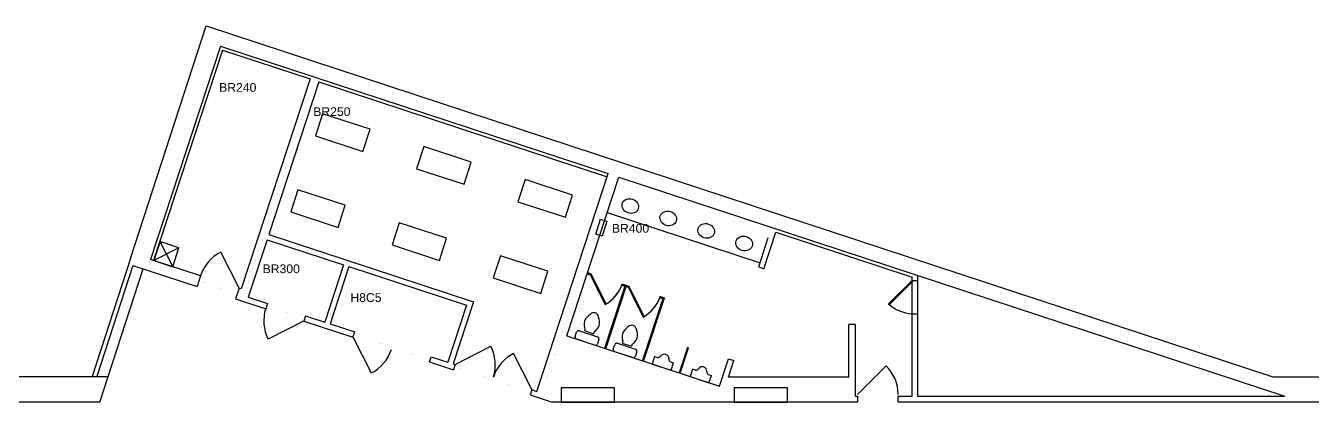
# Model space of a CAD drawing. Extents: x 0 to 6337, y 3987 to 5634.
# Drawn here: x 2566 to 3726, y 4880 to 5219 of the extents above; entities that cross this region are included whole.
import ezdxf

# ---------------------------------------------------------------- set-up
doc = ezdxf.new("R2010")
doc.units = 0
doc.header["$MEASUREMENT"] = 0
doc.linetypes.add('SHORT_DASHES', pattern=[0.375, 0.25, -0.125])
doc.layers.get('0').update_dxf_attribs({"linetype": 'CONTINUOUS'})
for name, color, linetype in [('01A_BASE_PLAN', 7, 'CONTINUOUS'), ('NA-FLOOR', 7, 'CONTINUOUS'), ('REGION', 7, 'CONTINUOUS'), ('REGION_NUM', 7, 'CONTINUOUS')]:
    doc.layers.add(name, color=color, linetype=linetype)
doc.styles.add('ARIAL', font='ARIAL', dxfattribs={"height": 0.2})

# ---------------------------------------------------------------- blocks, each defined once
blk = doc.blocks.new('ZZUNIT_CIRCLE')
at = {"color": 0, "linetype": 'ByBlock'}
blk.add_circle((0, 0), 1, dxfattribs=at)

msp = doc.modelspace()

# ---------------------------------------------------------------- linework, layer by layer
at = {"layer": '01A_BASE_PLAN', "color": 250, "linetype": 'Continuous'}
for p, q in [((2660.4, 5009.1), (2728.5, 5218.5)), ((2728.5, 5218.5), (3689.9, 4902.7)), ((2741.5, 5200.3), (2678.3, 5008.2)), ((2743.4, 5196.5), (2681.2, 5007.3)), ((2741.5, 5200.3), (3091, 5085.5)), ((2743.4, 5196.5), (2822.2, 5170.7)), ((2822.2, 5170.7), (2760.1, 4981.7)), ((2830.2, 5168), (2785.1, 5030.7)), ((2830.2, 5168), (3090.1, 5082.7)), ((2833.5, 5139.4), (2827, 5119.4)), ((2876.3, 5125.5), (2833.5, 5139.4)), ((2869.8, 5105.5), (2876.3, 5125.5)), ((2827, 5119.4), (2869.8, 5105.5)), ((2924.8, 5109.8), (2918.3, 5089.8)), ((2967.6, 5095.8), (2924.8, 5109.8)), ((2961.1, 5075.9), (2967.6, 5095.8)), ((2918.3, 5089.8), (2961.1, 5075.9)), ((3016.1, 5080.1), (3009.6, 5060.1)), ((3058.9, 5066.2), (3016.1, 5080.1)), ((3026.7, 4889.5), (3091, 5085.5)), ((3053.6, 4939.4), (3100.5, 5082.4)), ((3100.5, 5082.4), (3700.7, 4885.2)), ((2811.2, 5070.9), (2804.8, 5051)), ((2854, 5057), (2811.2, 5070.9)), ((2847.6, 5037.1), (2854, 5057)), ((3009.6, 5060.1), (3052.4, 5046.2)), ((3052.4, 5046.2), (3058.9, 5066.2)), ((2804.8, 5051), (2847.6, 5037.1)), ((3079.8, 5031.1), (3084.1, 5044.4)), ((3084.1, 5044.4), (3089.8, 5042.6)), ((3090.1, 5050.5), (3227.8, 5005.3)), ((2902.6, 5041.3), (2896.1, 5021.3)), ((2945.3, 5027.4), (2902.6, 5041.3)), ((3089.8, 5042.6), (3085.5, 5029.3)), ((3231.3, 4999.9), (3242.1, 5032.7)), ((3242.1, 5032.7), (3364.8, 4992.4)), ((2687, 5024.4), (2681.4, 5007.2)), ((2686.9, 5024.4), (2698.6, 5001.7)), ((2704.1, 5018.8), (2686.9, 5024.4)), ((2783.6, 5026), (2766.6, 4974.3)), ((2783.6, 5026), (2852.5, 5003.4)), ((2785.1, 5030.7), (2969.5, 4970.2)), ((2896.1, 5021.3), (2938.9, 5007.4)), ((2938.9, 5007.4), (2945.3, 5027.4)), ((3085.5, 5029.3), (3079.8, 5031.1)), ((3226.6, 5001.5), (3235.3, 5028.1)), ((3235.3, 5028.1), (3235.3, 5028.1)), ((2704.1, 5018.8), (2681.4, 5007.2)), ((2698.5, 5001.7), (2704.1, 5018.8)), ((2758.2, 4982.3), (2741.7, 5014.7)), ((2993.9, 5011.6), (2987.4, 4991.6)), ((3036.6, 4997.7), (2993.9, 5011.6)), ((2660.4, 5009.1), (2625.9, 4902.9)), ((2662.6, 5002.8), (2630.1, 4902.9)), ((2640.4, 4902.9), (2671.9, 4999.8)), ((2662.6, 5002.8), (2720.4, 4984)), ((2723.6, 4993.5), (2678.3, 5008.2)), ((2681.4, 5007.2), (2698.6, 5001.7)), ((2852.5, 5003.4), (2835.6, 4951.9)), ((2857.2, 5001.8), (2840.3, 4950.3)), ((2857.2, 5001.8), (2963.1, 4967)), ((3226.6, 5001.5), (3231.3, 4999.9)), ((2723.6, 4993.6), (2720.4, 4984)), ((2987.4, 4991.6), (3030.2, 4977.7)), ((3030.2, 4977.7), (3036.6, 4997.7)), ((3072, 4995.4), (3074.8, 4994.5)), ((3072.3, 4996.4), (3075.1, 4995.5)), ((3075.1, 4995.5), (3074.8, 4994.5)), ((3074.8, 4994.5), (3075.1, 4995.5)), ((3075.7, 4995), (3074.8, 4994.5)), ((3074.8, 4994.5), (3088.3, 4967.7)), ((3089.2, 4968.2), (3075.7, 4995)), ((3364.8, 4989.4), (3343.6, 4968.2)), ((3344.3, 4967.5), (3365.6, 4988.7)), ((3364.8, 4885.2), (3364.8, 4992.4)), ((3364.8, 4989.4), (3369.8, 4989.4)), ((3365.6, 4988.7), (3364.8, 4989.4)), ((3369.8, 4993.9), (3369.8, 4885.2)), ((2758.2, 4982.3), (2755.1, 4972.8)), ((2760.1, 4981.7), (2758.2, 4982.3)), ((3087.8, 4928.2), (3106.2, 4984.2)), ((3088.7, 4927.8), (3107.1, 4983.9)), ((3088.7, 4927.8), (3107.1, 4983.9)), ((3103.3, 4985.1), (3103.6, 4986.1)), ((3103.6, 4986.1), (3103.3, 4985.1)), ((3103.3, 4985.1), (3103.6, 4986.1)), ((3103.3, 4985.1), (3106.2, 4984.2)), ((3103.3, 4985.1), (3105.2, 4984.5)), ((3103.3, 4985.1), (3106.2, 4984.2)), ((3103.6, 4986.1), (3109.3, 4984.2)), ((3103.6, 4986.1), (3109.3, 4984.2)), ((3107.1, 4983.9), (3109, 4983.3)), ((3107.1, 4983.9), (3109, 4983.3)), ((3109.3, 4984.2), (3109, 4983.3)), ((3109.3, 4984.2), (3109, 4983.3)), ((3109, 4983.3), (3109.3, 4984.2)), ((3109.9, 4983.7), (3109, 4983.3)), ((3109, 4983.3), (3122.5, 4956.5)), ((3123.4, 4957), (3109.9, 4983.7)), ((3137.8, 4974.9), (3137.5, 4973.9)), ((3137.5, 4973.9), (3137.8, 4974.9)), ((3137.8, 4974.9), (3141.6, 4973.6)), ((2755.1, 4972.8), (2782.4, 4963.9)), ((2766.6, 4974.3), (2784, 4968.6)), ((2784, 4968.7), (2782.4, 4963.9)), ((2963.1, 4967), (2946.4, 4915.9)), ((2969.5, 4970.2), (2951.1, 4914.4)), ((3088.3, 4967.7), (3089.2, 4968.2)), ((3122, 4916.9), (3140.4, 4973)), ((3122.9, 4916.6), (3141.6, 4973.6)), ((3137.5, 4973.9), (3139.4, 4973.3)), ((3137.5, 4973.9), (3140.4, 4973)), ((3343.6, 4968.2), (3344.3, 4967.5)), ((2816.9, 4952.9), (2784.5, 4936.4)), ((2818.2, 4957.5), (2816.7, 4952.8)), ((2816.7, 4952.8), (2860.9, 4938.4)), ((2818.2, 4957.5), (2835.6, 4951.9)), ((3122.5, 4956.5), (3123.4, 4957)), ((3364.8, 4959.4), (3369.8, 4959.4)), ((2840.3, 4950.3), (2862.5, 4943.1)), ((2860.9, 4938.4), (2862.5, 4943.1)), ((3061.3, 4939), (3062.5, 4942.8)), ((3065.1, 4944), (3081.2, 4938.7)), ((3070, 4945.8), (3069.5, 4944.2)), ((3069.5, 4944.2), (3077.8, 4941.4)), ((3078.3, 4943.1), (3077.8, 4941.4)), ((3307.8, 4902.4), (3307.8, 4949.7)), ((3313.8, 4949.7), (3307.8, 4949.7)), ((3313.8, 4885.2), (3313.8, 4949.7)), ((2860.9, 4938.5), (2877.4, 4906.1)), ((2953, 4913.7), (2985.1, 4930.1)), ((3053.6, 4939.4), (3191.3, 4894.1)), ((3078.7, 4931.1), (3062.6, 4936.4)), ((3082.5, 4936.2), (3081.3, 4932.4)), ((3095.5, 4927.7), (3096.8, 4931.5)), ((3099.3, 4932.8), (3115.4, 4927.5)), ((3104.2, 4934.6), (3103.7, 4932.9)), ((3103.7, 4932.9), (3112, 4930.2)), ((3112.5, 4931.9), (3112, 4930.2)), ((3162.4, 4928.9), (3154.9, 4906.1)), ((3155.8, 4905.8), (3163.3, 4928.6)), ((3163.3, 4928.6), (3162.4, 4928.9)), ((2929.9, 4916), (2931.4, 4920.7)), ((2931.4, 4920.7), (2946.4, 4915.9)), ((3022.2, 4891.1), (3005.7, 4923.5)), ((3112.9, 4919.9), (3096.8, 4925.2)), ((3116.7, 4925), (3115.5, 4921.2)), ((3132.7, 4920.8), (3130.5, 4914.1)), ((3135.5, 4919.8), (3132.7, 4920.8)), ((3191.3, 4894.1), (3199.4, 4918.8)), ((3199.3, 4902.4), (3204.2, 4917.3)), ((3199.4, 4918.8), (3204.2, 4917.3)), ((2929.9, 4916), (2951.5, 4909)), ((2951.1, 4914.4), (2953, 4913.7)), ((2953, 4913.7), (2951.5, 4909)), ((3130.5, 4914.1), (3147.6, 4908.5)), ((3146.9, 4916.1), (3149.8, 4915.1)), ((3147.6, 4908.5), (3149.8, 4915.1)), ((3166.9, 4909.5), (3164.7, 4902.9)), ((3169.7, 4908.6), (3166.9, 4909.5)), ((3315.8, 4886.7), (3341.6, 4912.4)), ((2537.3, 4902.9), (2640.4, 4902.9)), ((2632.9, 4879.9), (2640.4, 4902.9)), ((3164.7, 4902.9), (3181.8, 4897.3)), ((3181.1, 4904.8), (3184, 4903.9)), ((3181.8, 4897.3), (3184, 4903.9)), ((3307.8, 4902.4), (3199.3, 4902.4)), ((3689.9, 4902.7), (3792.3, 4902.7)), ((3022.2, 4891.1), (3020.6, 4886.3)), ((3020.6, 4886.3), (3040.6, 4879.7)), ((3022.2, 4891), (3026.7, 4889.5)), ((3096.6, 4892.7), (3048.6, 4892.7)), ((3048.6, 4892.7), (3048.6, 4879.7)), ((3096.6, 4879.7), (3096.6, 4892.7)), ((3252.6, 4892.7), (3204.6, 4892.7)), ((3204.6, 4892.7), (3204.6, 4879.7)), ((3252.6, 4879.7), (3252.6, 4892.7)), ((3313.8, 4885.2), (3315.8, 4885.2)), ((3315.8, 4885.2), (3315.8, 4879.7)), ((3351.8, 4885.2), (3364.8, 4885.2)), ((3352.3, 4879.7), (3352.3, 4885.2)), ((3352.3, 4879.9), (3352.3, 4885.2)), ((3369.8, 4885.2), (3700.7, 4885.2)), ((2632.9, 4879.9), (2200.3, 4879.9)), ((3315.8, 4879.7), (3040.6, 4879.7)), ((3048.6, 4879.7), (3096.6, 4879.7)), ((3204.6, 4879.7), (3252.6, 4879.7)), ((3784.9, 4879.7), (3352.3, 4879.7))]:
    msp.add_line(p, q, dxfattribs=at)
at = {"layer": '01A_BASE_PLAN', "color": 250, "linetype": 'SHORT_DASHES'}
for p, q in [((3072, 4995.4), (3074.8, 4994.5)), ((3072.3, 4996.4), (3075.1, 4995.5)), ((3074.8, 4994.5), (3075.1, 4995.5)), ((3075.1, 4995.5), (3074.8, 4994.5)), ((3075.7, 4995), (3074.8, 4994.5)), ((3074.8, 4994.5), (3088.3, 4967.7)), ((3089.2, 4968.2), (3075.7, 4995)), ((3087.8, 4928.2), (3106.2, 4984.2)), ((3088.7, 4927.8), (3107.1, 4983.9)), ((3088.7, 4927.8), (3107.1, 4983.9)), ((3103.3, 4985.1), (3103.6, 4986.1)), ((3103.6, 4986.1), (3103.3, 4985.1)), ((3103.3, 4985.1), (3103.6, 4986.1)), ((3103.3, 4985.1), (3106.2, 4984.2)), ((3103.3, 4985.1), (3105.2, 4984.5)), ((3103.3, 4985.1), (3106.2, 4984.2)), ((3103.6, 4986.1), (3109.3, 4984.2)), ((3103.6, 4986.1), (3109.3, 4984.2)), ((3107.1, 4983.9), (3109, 4983.3)), ((3107.1, 4983.9), (3109, 4983.3)), ((3109, 4983.3), (3109.3, 4984.2)), ((3109.3, 4984.2), (3109, 4983.3)), ((3109.3, 4984.2), (3109, 4983.3)), ((3109.9, 4983.7), (3109, 4983.3)), ((3109, 4983.3), (3122.5, 4956.5)), ((3123.4, 4957), (3109.9, 4983.7)), ((3137.5, 4973.9), (3137.8, 4974.9)), ((3137.8, 4974.9), (3137.5, 4973.9)), ((3137.8, 4974.9), (3141.6, 4973.6)), ((3088.3, 4967.7), (3089.2, 4968.2)), ((3122, 4916.9), (3140.4, 4973)), ((3122.9, 4916.6), (3141.6, 4973.6)), ((3137.5, 4973.9), (3140.4, 4973)), ((3137.5, 4973.9), (3139.4, 4973.3)), ((3122.5, 4956.5), (3123.4, 4957)), ((3162.4, 4928.9), (3154.9, 4906.1)), ((3155.8, 4905.8), (3163.3, 4928.6)), ((3163.3, 4928.6), (3162.4, 4928.9))]:
    msp.add_line(p, q, dxfattribs=at)
at = {"layer": '01A_BASE_PLAN', "color": 250, "linetype": 'Continuous'}
for centre, radius, start, end in [((2757.7, 4982.4), 36, 116.4413, 162), ((3071.1, 4997.7), 34.6, 299.9084, 338.7232), ((2816.5, 4953.1), 36, 162, 207.5587), ((3105.3, 4986.4), 34.6, 299.9084, 338.7232), ((3366.7, 4993.9), 34.6, 228.0926, 266.9074), ((3078.9, 4949.8), 9.71, 147.0004, 203.9535), ((3086.4, 4943), 19.7, 121.7661, 142.3758), ((3078, 4956.1), 4.23, 25.4186, 118.213), ((3063.5, 4950.5), 19.7, 1.2558, 21.8655), ((3064.4, 4942.1), 2, 71.8158, 161.8158), ((3073.5, 4951.5), 9.71, 299.6781, 356.6312), ((3113.1, 4938.5), 9.71, 147.0004, 203.9535), ((3120.6, 4931.8), 19.7, 121.7661, 142.3758), ((3112.2, 4944.8), 4.23, 25.4186, 118.213), ((3097.7, 4939.3), 19.7, 1.2558, 21.8655), ((2953.2, 4913.4), 36, 342, 27.5587), ((3063.2, 4938.3), 2, 161.8158, 251.8158), ((3079.4, 4933), 2, 251.8158, 341.8158), ((3080.6, 4936.8), 2, 341.8158, 71.8158), ((3098.7, 4930.9), 2, 71.8158, 161.8158), ((3107.7, 4940.3), 9.71, 299.6781, 356.6312), ((2861.3, 4938.3), 36, 296.4413, 342), ((3021.7, 4891.3), 36, 116.4413, 162), ((3097.4, 4927.1), 2, 161.8158, 251.8158), ((3113.6, 4921.8), 2, 251.8158, 341.8158), ((3114.8, 4925.6), 2, 341.8158, 71.8158), ((3135.7, 4922.7), 2.85, 267.0709, 326.5607), ((3141.5, 4918.7), 4.17, 358.076, 145.5556), ((3148.5, 4918.5), 2.85, 177.0709, 236.5607), ((3169.9, 4911.4), 2.85, 267.0709, 326.5607), ((3175.7, 4907.5), 4.17, 358.076, 145.5556), ((3182.7, 4907.2), 2.85, 177.0709, 236.5607), ((3316.3, 4886.7), 36, 0, 45.5587)]:
    msp.add_arc(centre, radius, start, end, dxfattribs=at)
at = {"layer": '01A_BASE_PLAN', "color": 250, "linetype": 'SHORT_DASHES'}
for centre in [(3071.1, 4997.7), (3105.3, 4986.4)]:
    msp.add_arc(centre, 34.6, 299.9084, 338.7232, dxfattribs=at)
at = {"layer": 'NA-FLOOR', "color": 1, "linetype": 'Continuous', "const_width": 0.0139}
msp.add_lwpolyline([(3784.9, 4879.7), (3700.7, 4879.7), (3700.7, 4885.2), (3662.2, 4897.9), (3100.5, 5082.4), (3091, 5085.5), (2741.5, 5200.3), (2678.3, 5008.2), (2675.3, 4998.7), (2662.6, 5002.8), (2630.1, 4902.9), (2640.4, 4902.9), (2632.9, 4879.9), (2543.5, 4879.9)], dxfattribs=at)
at = {"layer": 'REGION', "color": 4, "linetype": 'Continuous', "const_width": 0.0139}
for points in [[(2827.1, 5172.2), (2741.5, 5200.3), (2678.3, 5008.2), (2676.8, 5003.5), (2762.6, 4975.5)], [(3367.3, 4994.7), (3100.5, 5082.4), (3095.8, 5083.9), (3030.6, 4885.7), (3040.4, 4882.5), (3367.3, 4882.5)], [(2855.6, 5004.9), (2853.2, 5005.7), (2780.4, 5029.6), (2761.9, 4973.3), (2817.4, 4955.1), (2837.2, 4948.7), (2846.4, 4976.8)], [(2966.3, 4968.6), (2855.6, 5004.9), (2846.4, 4976.8), (2837.2, 4948.7), (2861.7, 4940.8), (2930.6, 4918.1), (2948.1, 4912.7), (2957.9, 4943.1)]]:
    msp.add_lwpolyline(points, close=True, dxfattribs=at)
at = {"layer": 'REGION', "color": 3, "linetype": 'Continuous', "const_width": 0.0139}
msp.add_lwpolyline([(3095.8, 5083.9), (3091, 5085.5), (2827.1, 5172.2), (2780.4, 5029.6), (2855.6, 5004.9), (2855.6, 5004.9), (2966.3, 4968.6), (2957.9, 4943.1), (2948.1, 4912.7), (2952.3, 4911.4), (3030.6, 4885.7)], close=True, dxfattribs=at)

# ---------------------------------------------------------------- block references
at = {"layer": '01A_BASE_PLAN', "color": 250, "linetype": 'Continuous', "xscale": 7.584613800048828, "yscale": 6.508918285369873, "rotation": 341.815807639201}
for p in [(3110.9, 5056.3), (3145.1, 5045.1), (3179.3, 5033.9), (3213.5, 5022.6)]:
    msp.add_blockref('ZZUNIT_CIRCLE', p, dxfattribs=at)

# ---------------------------------------------------------------- texts
at = {"layer": 'REGION_NUM', "color": 7, "linetype": 'Continuous', "style": 'ARIAL'}
for s, p in [('BR240', (2740.3, 5159.1)), ('BR250', (2825.1, 5137.3)), ('BR400', (3094.3, 5032.3)), ('BR300', (2779.5, 4995.9)), ('H8C5', (2858.6, 4970))]:
    msp.add_text(s, height=7.86, dxfattribs=at).set_placement(p)

doc.saveas('drawing.dxf')
